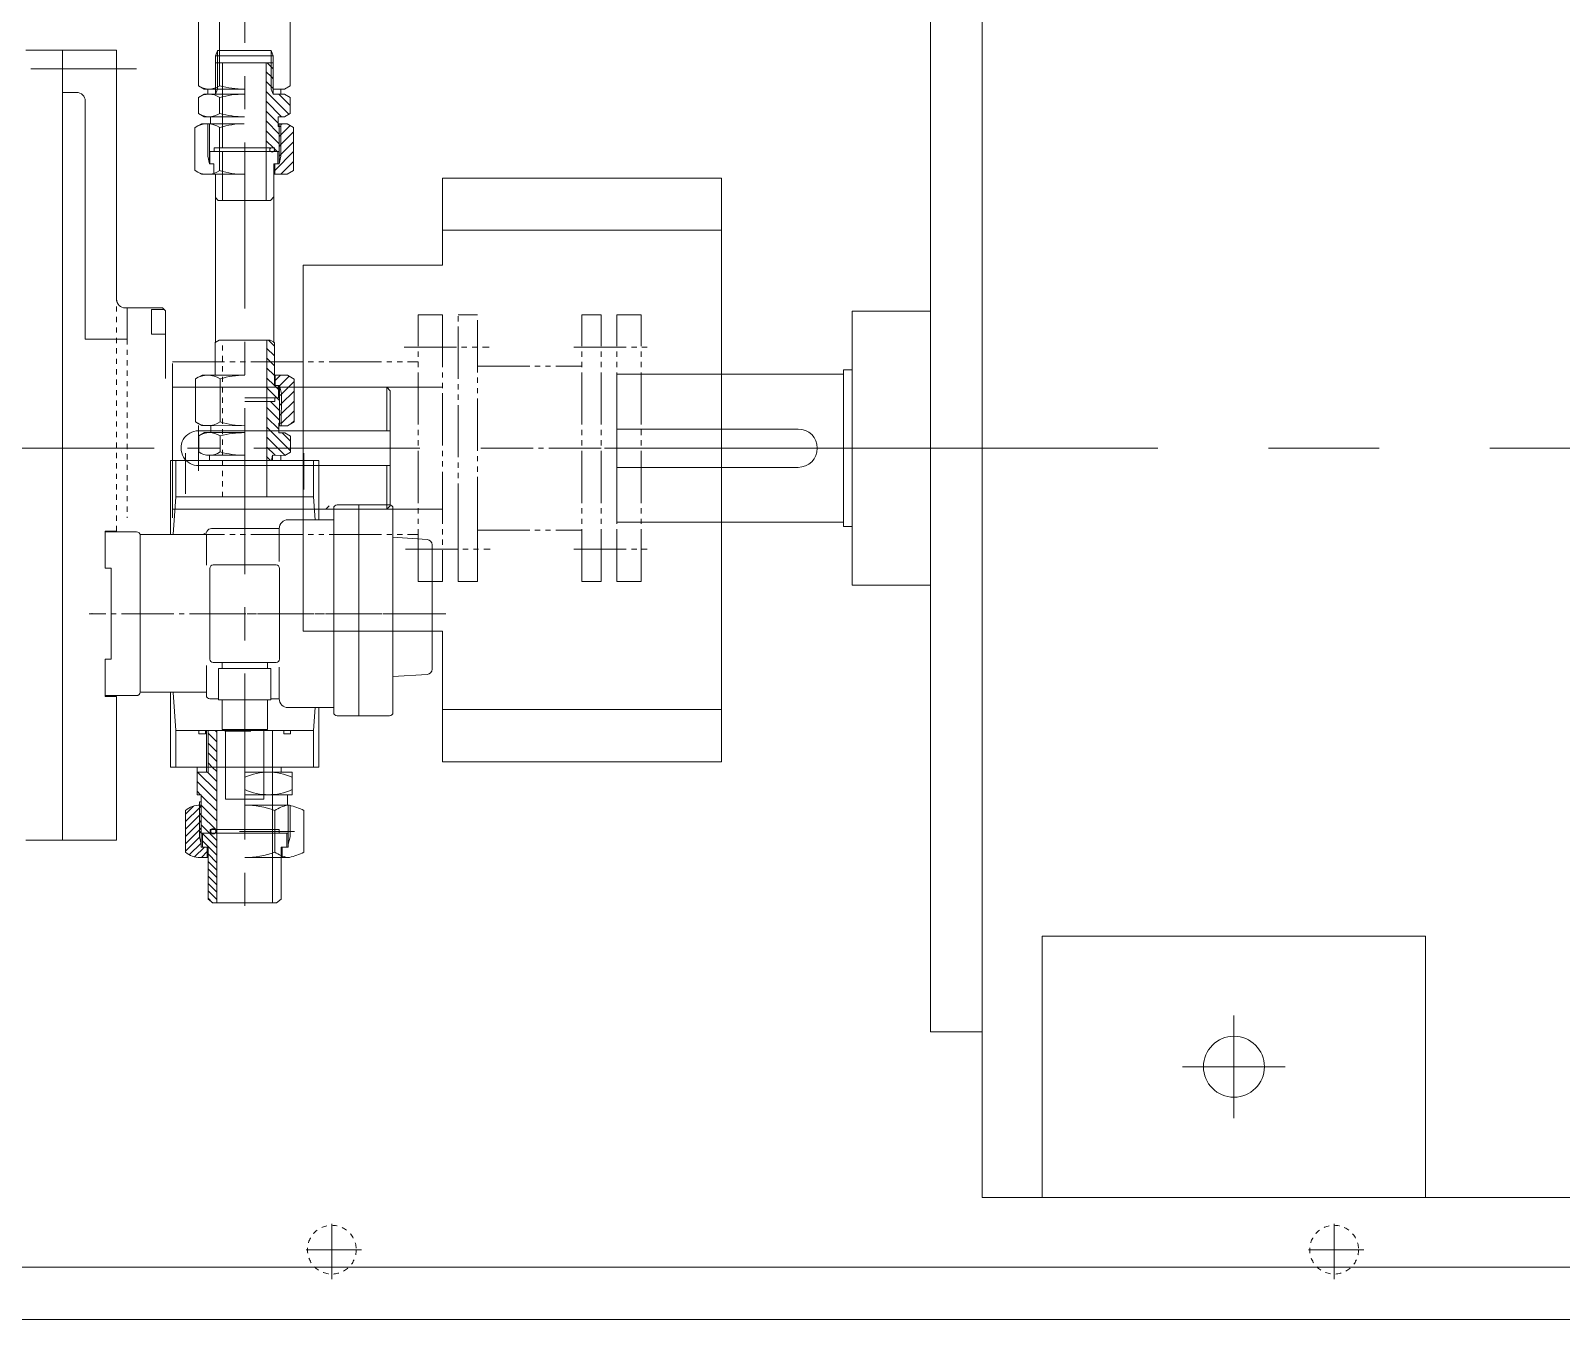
# Model space of a CAD drawing. Header units: inches. Extents: x 0 to 26418, y 0 to 20128.
# Drawn here: x 12512 to 13390, y 8277 to 9017 of the extents above; entities that cross this region are included whole.
import ezdxf

# ---------------------------------------------------------------- set-up
doc = ezdxf.new("R2010")
doc.units = ezdxf.units.IN
doc.header["$MEASUREMENT"] = 0
for name, pattern in [('CENTER', [50.8, 31.75, -6.35, 6.35, -6.35]), ('EB_DASH', [6, 3, -3]), ('EB_DASHDOT', [39, 30, -3, 3, -3]), ('EB_DASHDOTDOT', [45, 30, -3, 3, -3, 3, -3])]:
    doc.linetypes.add(name, pattern=pattern)
for name, color, linetype, lineweight in [('CAXA0', 7, 'Continuous', 5), ('CAXA1', 5, 'CENTER', 5), ('CAXAEB0', 7, 'Continuous', 5), ('CAXA中心线层', 5, 'CENTER', 5), ('CAXA尺寸线层', 3, 'Continuous', 5), ('CAXA细实线层', 7, 'Continuous', 5), ('CAXA虚线层', 96, 'EB_DASH', 5)]:
    doc.layers.add(name, color=color, linetype=linetype, lineweight=lineweight)

msp = doc.modelspace()

# ---------------------------------------------------------------- linework, layer by layer
at = {"color": 7, "lineweight": 5}
for p, q in [((13057.81, 9207.04), (13057.81, 8347.04)), ((13028.3, 9112.04), (13028.3, 8442.04)), ((12608.3, 9085.24), (12608.3, 8985.02)), ((12620.45, 8985.02), (12620.45, 9085.24)), ((12660.91, 9085.24), (12660.91, 8985.02)), ((12509.3, 9005.4), (12561.3, 9005.4)), ((12530.3, 9005.4), (12530.3, 8552.04)), ((12561.3, 8862.54), (12561.3, 9005.4)), ((12618.1, 9002.22), (12619.19, 9005.15)), ((12634.61, 9002.22), (12618.1, 9002.22)), ((12618.11, 9002.22), (12618.11, 8980.22)), ((12634.61, 9005.22), (12619.19, 9005.22)), ((12619.19, 9005.22), (12619.19, 8983.12)), ((12650.02, 9005.22), (12634.61, 9005.22)), ((12651.11, 9002.22), (12634.61, 9002.22)), ((12651.11, 9002.22), (12650.02, 9005.22)), ((12650.02, 9005.22), (12650.02, 8983.12)), ((12651.11, 9002.22), (12651.11, 8980.22)), ((12634.61, 8998.22), (12618.1, 8998.22)), ((12622.1, 8949.32), (12622.1, 8998.22)), ((12651.11, 8998.22), (12634.61, 8998.22)), ((12647.11, 8919.22), (12647.11, 8998.22)), ((12611.6, 8983.12), (12608.3, 8985.02)), ((12657.6, 8983.12), (12660.9, 8985.02)), ((12538.3, 8981.24), (12530.3, 8981.24)), ((12543.3, 8839.54), (12543.3, 8976.24)), ((12611.6, 8980.22), (12608.3, 8978.31)), ((12608.3, 8969.12), (12608.3, 8978.31)), ((12634.61, 8983.12), (12611.6, 8983.12)), ((12611.6, 8983.12), (12634.6, 8983.12)), ((12615.1, 8983.12), (12611.6, 8983.12)), ((12611.6, 8980.22), (12618.1, 8980.22)), ((12634.6, 8980.22), (12611.6, 8980.22)), ((12613.61, 8983.12), (12613.61, 8980.19)), ((12634.61, 8983.12), (12613.61, 8983.12)), ((12618.11, 8983.12), (12618.11, 8980.22)), ((12619.19, 8983.12), (12618.11, 8980.22)), ((12620.45, 8969.12), (12620.45, 8978.31)), ((12650.02, 8983.12), (12651.11, 8980.22)), ((12657.6, 8980.22), (12651.1, 8980.22)), ((12651.11, 8983.12), (12651.11, 8980.22)), ((12657.6, 8983.12), (12651.11, 8983.12)), ((12655.61, 8983.12), (12655.61, 8980.22)), ((12657.6, 8980.22), (12660.9, 8978.31)), ((12660.9, 8969.12), (12660.9, 8978.31)), ((12611.6, 8967.22), (12608.3, 8969.12)), ((12634.61, 8967.22), (12611.6, 8967.22)), ((12615.1, 8967.22), (12611.6, 8967.22)), ((12611.6, 8967.22), (12634.6, 8967.22)), ((12615.1, 8963.22), (12615.1, 8967.22)), ((12654.1, 8961.72), (12654.1, 8967.22)), ((12657.6, 8967.22), (12654.1, 8967.22)), ((12657.6, 8967.22), (12660.9, 8969.12)), ((12610.1, 8963.22), (12606.3, 8961.03)), ((12606.3, 8936.41), (12606.3, 8961.03)), ((12615.1, 8963.22), (12610.1, 8963.22)), ((12610.1, 8963.22), (12634.6, 8963.22)), ((12613.6, 8944.71), (12613.6, 8963.22)), ((12614.6, 8940.22), (12614.6, 8963.22)), ((12620.45, 8936.41), (12620.45, 8961.03)), ((12659.11, 8963.22), (12654.1, 8963.22)), ((12655.6, 8961.72), (12654.1, 8961.72)), ((12654.6, 8940.22), (12654.6, 8963.22)), ((12655.6, 8944.71), (12655.6, 8963.22)), ((12659.11, 8963.22), (12662.9, 8961.03)), ((12662.9, 8936.41), (12662.9, 8961.03)), ((12634.6, 8949.32), (12617.35, 8949.32)), ((12617.35, 8947.22), (12617.35, 8949.32)), ((12651.85, 8949.32), (12634.6, 8949.32)), ((12651.85, 8947.22), (12651.85, 8949.32)), ((12613.6, 8944.71), (12614.6, 8940.22)), ((12634.6, 8947.22), (12614.6, 8947.22)), ((12614.6, 8940.22), (12617.1, 8940.22)), ((12614.79, 8940.22), (12614.79, 8947.22)), ((12617.1, 8934.22), (12617.1, 8940.22)), ((12622.1, 8919.22), (12622.1, 8947.22)), ((12653.9, 8947.22), (12634.6, 8947.22)), ((12654.6, 8947.22), (12634.6, 8947.22)), ((12647.1, 8919.22), (12647.1, 8947.22)), ((12654.6, 8940.22), (12651.6, 8940.22)), ((12651.86, 8940.22), (12651.6, 8940.22)), ((12651.6, 8940.22), (12651.6, 8837.55)), ((12652.1, 8934.22), (12652.1, 8940.22)), ((12653.9, 8940.22), (12653.9, 8947.22)), ((12655.6, 8944.71), (12654.6, 8940.22)), ((12610.1, 8934.22), (12606.3, 8936.41)), ((12610.1, 8934.22), (12617.6, 8934.22)), ((12634.6, 8934.22), (12610.1, 8934.22)), ((12617.99, 8934.22), (12617.99, 8837.55)), ((12659.11, 8934.22), (12651.6, 8934.22)), ((12659.11, 8934.22), (12662.9, 8936.41)), ((12619.6, 8919.22), (12617.99, 8920.83)), ((12649.6, 8919.22), (12619.6, 8919.22)), ((12649.6, 8919.22), (12651.6, 8921.22)), ((12587.69, 8857.54), (12566.3, 8857.54)), ((12567.3, 8857.54), (12567.3, 8839.54)), ((12588.7, 8856.54), (12581.31, 8856.54)), ((12581.31, 8856.54), (12581.31, 8842.54)), ((12587.69, 8857.54), (12589.3, 8855.94)), ((12589.3, 8855.94), (12589.3, 8817.04)), ((12983.3, 8855.57), (13028.3, 8855.57)), ((12983.3, 8855.57), (12983.3, 8698.51)), ((12567.3, 8839.54), (12543.3, 8839.54)), ((12589.31, 8842.54), (12581.31, 8842.54)), ((12617.86, 8837.67), (12617.84, 8818.96)), ((12620.2, 8839.01), (12617.86, 8837.67)), ((12649.51, 8839), (12620.17, 8839)), ((12647.49, 8749.04), (12647.49, 8839)), ((12649.51, 8839), (12651.86, 8837.64)), ((12651.86, 8837.64), (12651.83, 8812.93)), ((12593.3, 8737.04), (12593.3, 8817.04)), ((12606.54, 8816.78), (12606.52, 8792.16)), ((12606.54, 8816.78), (12606.52, 8792.16)), ((12610.33, 8818.96), (12606.54, 8816.78)), ((12610.33, 8818.96), (12606.54, 8816.78)), ((12634.84, 8818.94), (12610.33, 8818.96)), ((12634.84, 8818.94), (12610.33, 8818.96)), ((12620.69, 8816.76), (12620.67, 8792.14)), ((12620.69, 8816.76), (12620.67, 8792.14)), ((12659.35, 8818.92), (12651.84, 8818.93)), ((12659.35, 8818.92), (12651.84, 8818.93)), ((12652.34, 8818.93), (12652.33, 8812.93)), ((12652.34, 8818.93), (12652.33, 8812.93)), ((12659.35, 8818.92), (12663.14, 8816.73)), ((12659.35, 8818.92), (12663.14, 8816.73)), ((12848.3, 8819.54), (12848.3, 8734.54)), ((12848.3, 8819.54), (12978.3, 8819.54)), ((12978.3, 8822.04), (12978.3, 8732.04)), ((12978.3, 8822.04), (12983.3, 8822.04)), ((12681.3, 8812.04), (12593.3, 8812.04)), ((12654.83, 8812.92), (12651.83, 8812.93)), ((12654.83, 8812.92), (12651.83, 8812.93)), ((12654.13, 8812.92), (12654.13, 8805.92)), ((12654.13, 8812.92), (12654.13, 8805.92)), ((12654.83, 8812.92), (12654.81, 8789.92)), ((12654.83, 8812.92), (12654.81, 8789.92)), ((12655.83, 8808.42), (12654.83, 8812.92)), ((12655.83, 8808.42), (12654.83, 8812.92)), ((12655.83, 8808.42), (12655.81, 8789.71)), ((12655.83, 8808.42), (12655.81, 8789.71)), ((12663.14, 8816.73), (12663.12, 8792.1)), ((12663.14, 8816.73), (12663.12, 8792.1)), ((12681.3, 8812.04), (12748.3, 8812.04)), ((12716.3, 8812.04), (12716.3, 8787.04)), ((12716.3, 8812.04), (12718.3, 8810.04)), ((12718.3, 8744.04), (12718.3, 8810.04)), ((12654.83, 8805.92), (12634.83, 8805.94)), ((12654.83, 8805.92), (12634.83, 8805.94)), ((12652.08, 8803.83), (12634.83, 8803.84)), ((12652.08, 8803.83), (12634.83, 8803.84)), ((12652.08, 8805.93), (12652.08, 8803.83)), ((12652.08, 8805.93), (12652.08, 8803.83)), ((12610.31, 8789.96), (12606.52, 8792.16)), ((12610.31, 8789.96), (12606.52, 8792.16)), ((12655.81, 8791.42), (12654.31, 8791.42)), ((12654.31, 8791.42), (12654.31, 8785.92)), ((12655.81, 8791.42), (12654.31, 8791.42)), ((12654.31, 8791.42), (12654.31, 8785.92)), ((12659.32, 8789.92), (12663.12, 8792.1)), ((12659.32, 8789.92), (12663.12, 8792.1)), ((12608.3, 8787.04), (12718.3, 8787.04)), ((12608.51, 8784.06), (12608.5, 8774.87)), ((12608.51, 8784.06), (12608.5, 8774.87)), ((12611.81, 8785.96), (12608.51, 8784.06)), ((12611.81, 8785.96), (12608.51, 8784.06)), ((12610.31, 8789.96), (12634.81, 8789.94)), ((12610.31, 8789.96), (12634.81, 8789.94)), ((12611.81, 8785.96), (12634.81, 8785.94)), ((12611.81, 8785.96), (12634.81, 8785.94)), ((12615.31, 8789.96), (12615.31, 8785.96)), ((12615.31, 8789.96), (12615.31, 8785.96)), ((12620.66, 8784.05), (12620.65, 8774.86)), ((12620.66, 8784.05), (12620.65, 8774.86)), ((12659.32, 8789.92), (12654.31, 8789.92)), ((12659.32, 8789.92), (12654.31, 8789.92)), ((12657.81, 8785.92), (12654.31, 8785.92)), ((12657.81, 8785.92), (12654.31, 8785.92)), ((12657.81, 8785.92), (12661.11, 8784.01)), ((12657.81, 8785.92), (12661.11, 8784.01)), ((12661.11, 8784.01), (12661.1, 8774.82)), ((12661.11, 8784.01), (12661.1, 8774.82)), ((12952.3, 8788.04), (12848.3, 8788.04)), ((12634.8, 8772.94), (12614.57, 8772.96)), ((12634.8, 8772.94), (12614.57, 8772.96)), ((12614.62, 8772.96), (12614.62, 8770.04)), ((12650.16, 8770.04), (12650.8, 8772.93)), ((12657.8, 8772.92), (12650.8, 8772.93)), ((12650.8, 8770.04), (12650.8, 8772.93)), ((12657.8, 8772.92), (12651.3, 8772.93)), ((12655.62, 8772.92), (12655.62, 8770.04)), ((12657.8, 8772.92), (12661.1, 8774.82)), ((12657.8, 8772.92), (12661.1, 8774.82)), ((12677.3, 8770.04), (12592.3, 8770.04)), ((12592.3, 8770.04), (12592.3, 8727.53)), ((12595.25, 8770.04), (12674.35, 8770.04)), ((12595.25, 8749.04), (12595.25, 8770.04)), ((12608.09, 8767.04), (12718.3, 8767.04)), ((12674.35, 8749.04), (12674.35, 8770.04)), ((12677.3, 8770.04), (12677.3, 8735.93)), ((12716.3, 8767.04), (12716.3, 8742.04)), ((12952.3, 8766.04), (12848.3, 8766.04)), ((12595.25, 8749.04), (12593.71, 8727.45)), ((12595.25, 8749.04), (12674.35, 8749.04)), ((12674.35, 8749.04), (12675.29, 8735.93)), ((12681.3, 8742.04), (12593.3, 8742.04)), ((12681.3, 8742.04), (12683.3, 8744.04)), ((12681.3, 8742.04), (12748.3, 8742.04)), ((12685.86, 8742.52), (12685.86, 8625.42)), ((12717.86, 8744.52), (12687.86, 8744.52)), ((12700.3, 8744.52), (12700.3, 8623.42)), ((12716.3, 8742.04), (12718.3, 8744.04)), ((12719.86, 8742.52), (12719.86, 8625.42)), ((12554.8, 8729.38), (12554.8, 8708.13)), ((12561.3, 8729.38), (12554.8, 8729.38)), ((12572.8, 8729.03), (12554.8, 8729.03)), ((12654.61, 8730.93), (12615.81, 8730.93)), ((12654.61, 8711.97), (12654.61, 8730.93)), ((12685.86, 8735.93), (12659.61, 8735.93)), ((12848.3, 8734.54), (12978.3, 8734.54)), ((12978.3, 8732.04), (12983.3, 8732.04)), ((12574.8, 8727.53), (12610.4, 8727.53)), ((12574.8, 8727.03), (12574.8, 8637.03)), ((12612.81, 8727.93), (12612.81, 8709.8)), ((12739.5, 8724.62), (12719.86, 8725.94)), ((12742.3, 8721.62), (12742.3, 8650.23)), ((12554.8, 8708.13), (12558.3, 8708.13)), ((12558.3, 8708.13), (12558.3, 8655.93)), ((12614.8, 8708.04), (12614.8, 8656.04)), ((12652.8, 8710.04), (12616.8, 8710.04)), ((12654.8, 8708.04), (12654.8, 8656.04)), ((12983.3, 8698.51), (13028.3, 8698.51)), ((12558.3, 8655.93), (12554.8, 8655.93)), ((12554.8, 8655.93), (12554.8, 8634.53)), ((12612.81, 8652.34), (12612.81, 8635.16)), ((12652.8, 8654.04), (12616.8, 8654.04)), ((12649.8, 8650.54), (12619.8, 8650.54)), ((12619.8, 8632.54), (12619.8, 8650.54)), ((12621.8, 8650.54), (12621.8, 8654.04)), ((12647.8, 8650.54), (12647.8, 8654.04)), ((12649.8, 8632.54), (12649.8, 8650.54)), ((12654.61, 8633.16), (12654.61, 8651.43)), ((12739.5, 8647.24), (12719.86, 8645.91)), ((12572.8, 8635.03), (12554.8, 8635.03)), ((12561.3, 8634.53), (12554.8, 8634.53)), ((12561.3, 8634.53), (12561.3, 8552.04)), ((12574.8, 8637.03), (12612.81, 8637.03)), ((12592.3, 8637.03), (12592.3, 8594.04)), ((12595.25, 8615.04), (12593.69, 8636.91)), ((12619.8, 8633.16), (12614.81, 8633.16)), ((12649.8, 8632.54), (12619.8, 8632.54)), ((12621.8, 8615.54), (12621.8, 8632.54)), ((12647.8, 8615.54), (12647.8, 8632.54)), ((12654.61, 8633.16), (12649.8, 8633.16)), ((12685.86, 8628.16), (12659.61, 8628.16)), ((12674.35, 8615.04), (12675.29, 8628.16)), ((12677.3, 8628.16), (12677.3, 8594.04)), ((12595.25, 8615.04), (12595.25, 8594.04)), ((12595.25, 8615.04), (12674.35, 8615.04)), ((12608.5, 8615.04), (12608.5, 8613.04)), ((12612.3, 8615.04), (12612.3, 8613.04)), ((12612.98, 8591.14), (12612.98, 8615.04)), ((12613.8, 8591.14), (12613.8, 8615.04)), ((12618.8, 8615.04), (12618.8, 8516.14)), ((12647.8, 8615.54), (12621.8, 8615.54)), ((12623.8, 8575.54), (12623.8, 8615.54)), ((12645.8, 8575.54), (12645.8, 8615.54)), ((12650.8, 8615.04), (12650.8, 8516.14)), ((12657.3, 8615.04), (12657.3, 8613.04)), ((12661.1, 8615.04), (12661.1, 8613.04)), ((12674.35, 8615.04), (12674.35, 8594.04)), ((12687.86, 8623.42), (12717.86, 8623.42)), ((12608.5, 8613.04), (12612.3, 8613.04)), ((12623.4, 8614.54), (12638.4, 8614.54)), ((12661.1, 8613.04), (12657.3, 8613.04)), ((12677.3, 8594.04), (12592.3, 8594.04)), ((12595.25, 8594.04), (12613.8, 8594.04)), ((12607.52, 8594.04), (12607.52, 8578.14)), ((12607.52, 8591.14), (12613.8, 8591.14)), ((12607.52, 8591.14), (12613.8, 8591.14)), ((12634.8, 8594.04), (12674.35, 8594.04)), ((12634.8, 8591.14), (12662.08, 8591.14)), ((12655.8, 8594.04), (12655.8, 8591.14)), ((12662.08, 8591.14), (12662.08, 8578.14)), ((12607.52, 8578.14), (12609.9, 8578.14)), ((12608.8, 8572.14), (12608.8, 8574.14)), ((12608.8, 8574.14), (12609.9, 8574.14)), ((12608.8, 8554.06), (12608.8, 8572.14)), ((12609.18, 8572.14), (12609.9, 8572.14)), ((12609.9, 8548.14), (12609.9, 8578.14)), ((12645.8, 8575.54), (12623.8, 8575.54)), ((12634.8, 8578.14), (12662.08, 8578.14)), ((12634.8, 8572.14), (12660.43, 8572.14)), ((12659.46, 8572.14), (12659.46, 8578.14)), ((12659.7, 8548.14), (12659.7, 8572.14)), ((12660.8, 8554.06), (12660.8, 8572.14)), ((12600.8, 8545.14), (12600.8, 8569.14)), ((12652.05, 8569.14), (12652.05, 8545.14)), ((12668.79, 8545.14), (12668.79, 8569.14)), ((12609.9, 8556.14), (12608.8, 8557.24)), ((12608.8, 8554.06), (12609.9, 8549.83)), ((12609.9, 8556.14), (12634.8, 8556.14)), ((12610.55, 8548.14), (12610.55, 8556.14)), ((12615.05, 8556.14), (12615.05, 8558.11)), ((12615.05, 8558.11), (12634.8, 8558.11)), ((12631.8, 8557.14), (12663.43, 8557.14)), ((12654.55, 8558.11), (12634.8, 8558.11)), ((12659.7, 8556.14), (12634.8, 8556.14)), ((12654.55, 8556.14), (12654.55, 8558.11)), ((12659.05, 8548.14), (12659.05, 8556.14)), ((12660.8, 8554.06), (12659.7, 8549.83)), ((12561.3, 8552.04), (12509.3, 8552.04)), ((12609.9, 8548.14), (12613.8, 8548.14)), ((12613.3, 8542.14), (12613.3, 8548.14)), ((12613.8, 8518.14), (12613.8, 8548.14)), ((12659.7, 8548.14), (12655.8, 8548.14)), ((12655.8, 8542.14), (12655.8, 8548.14)), ((12656.3, 8542.14), (12656.3, 8548.14)), ((12609.18, 8542.14), (12613.8, 8542.14)), ((12634.8, 8542.14), (12660.43, 8542.14)), ((12655.8, 8518.14), (12655.8, 8542.14)), ((12613.8, 8518.14), (12616.6, 8516.14)), ((12616.6, 8516.14), (12653, 8516.14)), ((12655.79, 8518.14), (12653, 8516.14)), ((13092.3, 8497.04), (13312.3, 8497.04)), ((13092.3, 8347.04), (13092.3, 8497.04)), ((13312.3, 8347.04), (13312.3, 8497.04)), ((13028.3, 8442.04), (13057.81, 8442.04)), ((14898.3, 8347.04), (13057.81, 8347.04)), ((11984.8, 8307.04), (14534.8, 8307.04)), ((11984.8, 8277.04), (14534.8, 8277.04))]:
    msp.add_line(p, q, dxfattribs=at)
for centre, radius in [((12650.54, 8948.23), 1.32), ((12616.8, 8557.15), 1.48), ((13202.3, 8422.04), 17.5)]:
    msp.add_circle(centre, radius, dxfattribs=at)
for centre, radius, start, end in [((12614.38, 8993.75), 10.64, 235.17482, 304.82518), ((12634.6, 9036.61), 53.5, 254.66283, 270), ((12538.3, 8976.24), 5, 0, 90), ((12614.38, 8969.58), 10.64, 55.17482, 124.82518), ((12634.6, 8926.72), 53.5, 90, 105.33717), ((12614.38, 8977.85), 10.64, 235.17482, 304.82518), ((12634.6, 9020.71), 53.5, 254.66283, 270), ((12613.38, 8950.69), 12.53, 55.61575, 124.38425), ((12634.6, 8916.39), 46.83, 90, 107.58795), ((12613.38, 8946.74), 12.53, 235.61575, 304.38425), ((12634.6, 8981.04), 46.83, 252.41205, 270), ((12566.3, 8862.54), 5, 180, 270), ((12613.6, 8806.43), 12.53, 55.56432, 124.33281), ((12613.6, 8806.43), 12.53, 55.56432, 124.33281), ((12634.8, 8772.11), 46.83, 89.94857, 107.53652), ((12634.8, 8772.11), 46.83, 89.94857, 107.53652), ((12613.6, 8802.49), 12.53, 235.56432, 304.33281), ((12613.6, 8802.49), 12.53, 235.56432, 304.33281), ((12634.86, 8836.77), 46.83, 252.36061, 269.94857), ((12634.86, 8836.77), 46.83, 252.36061, 269.94857), ((12608.3, 8777.04), 10, 90, 271.25871), ((12614.58, 8775.32), 10.64, 55.12338, 124.77375), ((12614.58, 8775.32), 10.64, 55.12338, 124.77375), ((12634.76, 8732.44), 53.5, 89.94857, 105.28574), ((12634.76, 8732.44), 53.5, 89.94857, 105.28574), ((12952.3, 8777.04), 11, 270, 90), ((12614.58, 8783.6), 10.64, 235.12338, 304.77375), ((12614.58, 8783.6), 10.64, 235.12338, 304.77375), ((12634.85, 8826.44), 53.5, 254.61139, 269.94857), ((12634.85, 8826.44), 53.5, 254.61139, 269.94857), ((12687.86, 8742.52), 2, 90, 180), ((12717.86, 8742.52), 2, 0, 90), ((12572.8, 8727.03), 2, 0, 90), ((12610.4, 8730.53), 3, 269.99983, 334.32111), ((12615.81, 8727.93), 3, 90, 154.32067), ((12659.61, 8730.93), 5, 90, 180), ((12739.3, 8721.62), 3, 0, 86.13391), ((12616.8, 8708.04), 2, 90, 180), ((12652.8, 8708.04), 2, 0, 90), ((12616.8, 8656.04), 2, 180, 270), ((12652.8, 8656.04), 2, 270, 360), ((12739.3, 8650.23), 3, 273.86609, 360), ((12572.8, 8637.03), 2, 270, 0), ((12614.81, 8635.16), 2, 180, 270), ((12659.61, 8633.16), 5, 180, 270), ((12687.86, 8625.42), 2, 180, 270), ((12717.86, 8625.42), 2, 270, 360), ((12648.44, 8558.63), 32.51, 65.1914, 114.8086), ((12648.44, 8610.65), 32.51, 245.1914, 294.8086), ((12609.18, 8558.95), 13.19, 90, 129.41595), ((12634.8, 8521.05), 51.09, 70.26839, 90), ((12663.96, 8550.38), 22.22, 101.67763, 122.40169), ((12646.77, 8520.88), 53.05, 65.47075, 75.08309), ((12609.18, 8555.33), 13.19, 230.58404, 270), ((12634.8, 8593.23), 51.09, 270, 289.73161), ((12663.96, 8563.91), 22.22, 237.59831, 258.32237), ((12646.77, 8593.4), 53.05, 284.91691, 294.52925)]:
    msp.add_arc(centre, radius, start, end, dxfattribs=at)
at = {"layer": 'CAXA0', "color": 7, "linetype": 'Continuous', "lineweight": 5}
for p, q in [((12647.11, 8993.09), (12650.11, 8990.09)), ((12647.64, 8998.22), (12650.11, 8995.75)), ((12650.11, 8995.75), (12651.11, 8994.75)), ((12647.11, 8987.44), (12650.11, 8984.43)), ((12650.11, 8990.09), (12651.11, 8989.09)), ((12650.11, 8984.43), (12651.11, 8983.43)), ((12647.11, 8981.78), (12660.18, 8968.7)), ((12647.11, 8976.12), (12656.01, 8967.22)), ((12654.33, 8980.22), (12660.9, 8973.64)), ((12647.11, 8970.47), (12654.1, 8963.47)), ((12647.11, 8964.81), (12654.6, 8957.31)), ((12647.11, 8959.15), (12654.6, 8951.65)), ((12654.76, 8961.72), (12654.6, 8961.56)), ((12656.26, 8963.22), (12655.6, 8962.56)), ((12660.89, 8962.19), (12655.6, 8956.91)), ((12662.9, 8958.55), (12655.6, 8951.25)), ((12647.11, 8953.49), (12651.25, 8949.35)), ((12651.85, 8948.75), (12653.39, 8947.22)), ((12655.6, 8956.91), (12654.6, 8955.91)), ((12655.6, 8951.25), (12654.6, 8950.25)), ((12662.9, 8952.89), (12655.6, 8945.59)), ((12662.9, 8947.23), (12652.1, 8936.43)), ((12655.6, 8945.59), (12654.6, 8944.59)), ((12662.9, 8941.58), (12655.54, 8934.22)), ((12647.36, 8834.45), (12651.85, 8829.96)), ((12648.46, 8839), (12651.86, 8835.61)), ((12647.36, 8828.79), (12651.85, 8824.3)), ((12647.36, 8823.14), (12651.84, 8818.65)), ((12647.36, 8817.48), (12651.83, 8813)), ((12655.35, 8818.92), (12652.34, 8815.91)), ((12655.35, 8818.92), (12652.34, 8815.91)), ((12660.4, 8818.31), (12654.87, 8812.78)), ((12660.4, 8818.31), (12654.87, 8812.78)), ((12647.36, 8811.82), (12653.26, 8805.92)), ((12651.91, 8812.93), (12654.13, 8810.7)), ((12654.87, 8812.78), (12654.83, 8812.75)), ((12654.87, 8812.78), (12654.83, 8812.75)), ((12655.83, 8808.09), (12654.83, 8807.1)), ((12655.83, 8808.09), (12654.83, 8807.1)), ((12663.13, 8809.73), (12655.82, 8802.44)), ((12663.13, 8809.73), (12655.82, 8802.44)), ((12663.14, 8815.39), (12655.83, 8808.09)), ((12663.14, 8815.39), (12655.83, 8808.09)), ((12647.36, 8806.17), (12647.59, 8805.93)), ((12647.36, 8800.51), (12654.82, 8793.05)), ((12649.7, 8803.83), (12654.82, 8798.7)), ((12653.26, 8805.92), (12654.83, 8804.35)), ((12655.82, 8802.44), (12654.82, 8801.44)), ((12655.82, 8802.44), (12654.82, 8801.44)), ((12663.13, 8804.07), (12655.82, 8796.78)), ((12663.13, 8804.07), (12655.82, 8796.78)), ((12647.36, 8794.85), (12654.31, 8787.9)), ((12655.82, 8796.78), (12654.82, 8795.78)), ((12655.82, 8796.78), (12654.82, 8795.78)), ((12663.12, 8798.42), (12655.81, 8791.12)), ((12663.12, 8798.42), (12655.81, 8791.12)), ((12663.12, 8792.76), (12661.56, 8791.21)), ((12663.12, 8792.76), (12661.56, 8791.21)), ((12647.36, 8789.2), (12661.1, 8775.45)), ((12647.36, 8783.54), (12657.91, 8772.99)), ((12656.29, 8785.92), (12661.11, 8781.1)), ((12647.36, 8777.88), (12652.31, 8772.93)), ((12647.36, 8772.22), (12649.54, 8770.04)), ((12618.8, 8614.11), (12617.86, 8615.04)), ((12618.8, 8608.45), (12613.8, 8613.45)), ((12618.8, 8602.79), (12613.8, 8607.79)), ((12618.8, 8597.14), (12613.8, 8602.13)), ((12618.8, 8580.17), (12607.82, 8591.14)), ((12618.8, 8585.82), (12613.48, 8591.14)), ((12616.24, 8594.04), (12613.8, 8596.48)), ((12618.8, 8591.48), (12616.24, 8594.04)), ((12618.8, 8574.51), (12607.52, 8585.79)), ((12609.51, 8578.14), (12607.52, 8580.13)), ((12605.48, 8571.61), (12600.8, 8566.94)), ((12609.9, 8571.79), (12608.8, 8570.69)), ((12618.8, 8568.85), (12609.9, 8577.75)), ((12618.8, 8563.2), (12609.9, 8572.09)), ((12608.8, 8570.69), (12600.8, 8562.69)), ((12608.8, 8566.45), (12600.8, 8558.45)), ((12608.8, 8562.21), (12600.8, 8554.21)), ((12609.9, 8567.55), (12608.8, 8566.45)), ((12609.9, 8563.31), (12608.8, 8562.21)), ((12618.23, 8558.11), (12609.9, 8566.44)), ((12608.8, 8557.96), (12600.8, 8549.96)), ((12608.87, 8553.79), (12600.8, 8545.72)), ((12609.9, 8559.06), (12608.8, 8557.96)), ((12614.54, 8556.14), (12609.9, 8560.78)), ((12610.55, 8555.89), (12618.8, 8547.64)), ((12614.54, 8556.14), (12618.8, 8551.88)), ((12618.78, 8556.14), (12618.8, 8556.12)), ((12609.75, 8550.42), (12603, 8543.68)), ((12611.71, 8548.14), (12606.08, 8542.51)), ((12613.3, 8545.49), (12609.95, 8542.14)), ((12610.55, 8551.64), (12618.8, 8543.39)), ((12613.8, 8544.15), (12618.8, 8539.15)), ((12613.8, 8539.91), (12618.8, 8534.91)), ((12613.8, 8535.67), (12618.8, 8530.67)), ((12613.8, 8531.42), (12618.8, 8526.42)), ((12613.8, 8527.18), (12618.8, 8522.18)), ((12613.8, 8522.94), (12618.8, 8517.94)), ((12613.8, 8518.7), (12616.36, 8516.14))]:
    msp.add_line(p, q, dxfattribs=at)
at = {"layer": 'CAXA1', "linetype": 'CENTER', "lineweight": 5, "ltscale": 3}
for p, q in [((12634.8, 9257.25), (12634.8, 8502.82)), ((12735.29, 8777.04), (9638.5, 8777.04))]:
    msp.add_line(p, q, dxfattribs=at)
at = {"layer": 'CAXA1', "linetype": 'CENTER', "lineweight": 5, "ltscale": 10}
for p, q in [((12841.17, 8777.04), (14979.62, 8777.04)), ((13202.3, 8451.52), (13202.3, 8392.56)), ((13172.82, 8422.04), (13231.78, 8422.04))]:
    msp.add_line(p, q, dxfattribs=at)
at = {"layer": 'CAXAEB0', "color": 7, "linetype": 'EB_DASHDOTDOT', "lineweight": 5}
for p, q in [((12734.3, 8853.54), (12748.3, 8853.54)), ((12734.3, 8700.55), (12734.3, 8853.54)), ((12748.3, 8853.54), (12748.3, 8700.55)), ((12757.3, 8726.79), (12757.3, 8853.54)), ((12757.3, 8853.54), (12768.3, 8853.54)), ((12768.3, 8730.54), (12768.3, 8853.54)), ((12828.3, 8700.54), (12828.3, 8853.54)), ((12828.3, 8853.54), (12839.3, 8853.54)), ((12839.3, 8700.54), (12839.3, 8853.54)), ((12848.3, 8700.54), (12848.3, 8853.54)), ((12848.3, 8853.54), (12862.3, 8853.54)), ((12862.3, 8700.54), (12862.3, 8853.54)), ((12593.3, 8826.54), (12734.3, 8826.54)), ((12593.3, 8817.04), (12593.3, 8825.54)), ((12768.3, 8824.04), (12828.3, 8824.04)), ((12757.3, 8700.54), (12757.3, 8744.54)), ((12768.29, 8700.55), (12768.29, 8730.55)), ((12768.3, 8730.04), (12828.3, 8730.04)), ((12593.3, 8727.51), (12734.3, 8727.51)), ((12734.29, 8700.55), (12748.3, 8700.55)), ((12757.3, 8700.54), (12768.3, 8700.54)), ((12828.3, 8700.54), (12839.3, 8700.54)), ((12848.3, 8700.54), (12862.3, 8700.54))]:
    msp.add_line(p, q, dxfattribs=at)
at = {"layer": 'CAXAEB0', "color": 7, "lineweight": 5}
msp.add_line((12651.43, 8749.04), (12618.18, 8749.04), dxfattribs=at)
at = {"layer": 'CAXAEB0', "color": 7, "linetype": 'Continuous', "lineweight": 5}
for p in [(12547.3, 8682.04), (12547.3, 8682.04), (12634.8, 8682.04)]:
    msp.add_point(p, dxfattribs=at)
at = {"layer": 'CAXA中心线层', "linetype": 'EB_DASHDOT', "lineweight": 5}
for p, q in [((12572.77, 8994.74), (12512.2, 8994.74)), ((12542.71, 8994.74), (12522.45, 8994.74)), ((12542.71, 8994.74), (12522.45, 8994.74)), ((12608.3, 8790.04), (12608.3, 8764.04)), ((12600.8, 8774.2), (12600.8, 8750.86)), ((12668.8, 8774.2), (12668.8, 8753.32)), ((12770.3, 8777.04), (12960.02, 8777.04)), ((12750.14, 8682.04), (12545.67, 8682.04)), ((12605.5, 8682.04), (12749.81, 8682.04))]:
    msp.add_line(p, q, dxfattribs=at)
at = {"layer": 'CAXA中心线层', "linetype": 'EB_DASHDOTDOT', "lineweight": 5}
for p, q in [((12726.27, 8835.05), (12775.14, 8835.05)), ((12823.68, 8835.05), (12867.64, 8835.05)), ((12727, 8719.03), (12775.69, 8719.03)), ((12823.68, 8719.03), (12867.64, 8719.03))]:
    msp.add_line(p, q, dxfattribs=at)
at = {"layer": 'CAXA中心线层', "lineweight": 5}
for p, q in [((12684.8, 8300.04), (12684.8, 8334.04)), ((13259.8, 8300.04), (13259.8, 8334.04)), ((12701.8, 8317.04), (12667.8, 8317.04)), ((13276.8, 8317.04), (13242.8, 8317.04))]:
    msp.add_line(p, q, dxfattribs=at)
at = {"layer": 'CAXA尺寸线层', "color": 7, "lineweight": 5}
for p, q in [((12668.3, 8882.06), (12748.3, 8882.06)), ((12668.3, 8882.05), (12748.3, 8882.05)), ((12668.3, 8882.05), (12668.3, 8672.05)), ((12668.3, 8672.05), (12748.3, 8672.05))]:
    msp.add_line(p, q, dxfattribs=at)
at = {"layer": 'CAXA细实线层', "color": 7, "linetype": 'Continuous', "lineweight": 5}
msp.add_line((12530.3, 8987.24), (12530.3, 9005.4), dxfattribs=at)
at = {"layer": 'CAXA细实线层', "color": 7, "lineweight": 5}
for p, q in [((12748.3, 8932.06), (12908.3, 8932.06)), ((12748.3, 8932.06), (12748.3, 8882.06)), ((12908.3, 8597.04), (12908.3, 8932.06)), ((12748.3, 8902.06), (12908.3, 8902.06)), ((12748.3, 8672.05), (12748.3, 8597.04)), ((12908.3, 8627.04), (12748.3, 8627.04)), ((12908.3, 8597.04), (12748.3, 8597.04))]:
    msp.add_line(p, q, dxfattribs=at)
at = {"layer": 'CAXA虚线层', "color": 7, "linetype": 'EB_DASH', "lineweight": 5}
for p, q in [((12561.3, 8729.38), (12561.3, 8862.54)), ((12567.3, 8839.54), (12567.3, 8737.04)), ((12622.09, 8749.04), (12622.09, 8839))]:
    msp.add_line(p, q, dxfattribs=at)
for centre in [(12684.8, 8317.04), (13259.8, 8317.04)]:
    msp.add_circle(centre, 14, dxfattribs=at)

doc.saveas('drawing.dxf')
